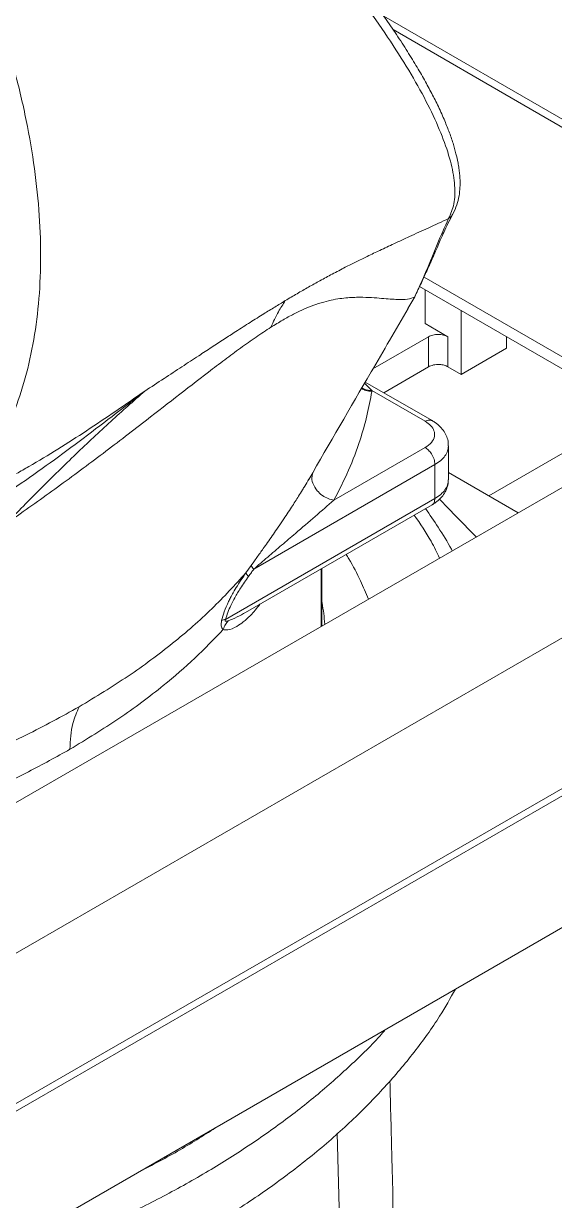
# Model space of a CAD drawing. Header units: millimetres. Extents: x 169 to 14583, y -399 to 10804.
# Drawn here: x 3674.4 to 3789.6, y 8486.7 to 8742 of the extents above; entities that cross this region are included whole.
import ezdxf

# ---------------------------------------------------------------- set-up
doc = ezdxf.new("R2010")
doc.units = ezdxf.units.MM
doc.header["$LTSCALE"] = 35

msp = doc.modelspace()

# ---------------------------------------------------------------- linework, layer by layer
at = {"color": 7, "linetype": 'Continuous', "lineweight": 18}
for p, q in [((4863.941, 9228.027), (2742.62, 8003.415)), ((4807.372, 9228.027), (2742.62, 8036.071)), ((4227.545, 8827.982), (3513.367, 8415.696)), ((3858.142, 8682.678), (3752.501, 8743.663)), ((3811.702, 8657.929), (3761.26, 8687.048)), ((3759.312, 8682.989), (3759.495, 8683.321)), ((3760.295, 8684.992), (3811.702, 8655.316)), ((3761.497, 8676.944), (3761.497, 8684.298)), ((3757.593, 8679.873), (3758.446, 8681.42)), ((3759.228, 8682.772), (3757.761, 8680.233)), ((3769.275, 8665.922), (3769.275, 8679.808)), ((3766.447, 8674.087), (3761.497, 8676.944)), ((3750.178, 8667.144), (3762.204, 8674.087)), ((3762.204, 8667.555), (3762.204, 8674.087)), ((3766.447, 8667.555), (3766.447, 8674.087)), ((3779.136, 8671.615), (3779.136, 8674.115)), ((3769.275, 8665.922), (3779.136, 8671.615)), ((3752.493, 8661.948), (3762.204, 8667.555)), ((3766.447, 8667.555), (3769.275, 8665.922)), ((3749.957, 8662.398), (3748.354, 8664.009)), ((3762.997, 8655.884), (3748.497, 8664.255)), ((3761.497, 8655.736), (3749.957, 8662.398)), ((3761.497, 8650.021), (3741.698, 8638.591)), ((3766.547, 8643.08), (3766.547, 8650.429)), ((3796.852, 8652.042), (3775.287, 8639.593)), ((3724.295, 8623.646), (3763.618, 8646.347)), ((3763.618, 8638.998), (3763.618, 8646.347)), ((3781.675, 8635.905), (3766.547, 8644.638)), ((3718.179, 8612.766), (3763.618, 8638.998)), ((3722.488, 8614.239), (3762.997, 8637.624)), ((3764.674, 8638.751), (3766.509, 8636.863)), ((3766.509, 8636.863), (3768.222, 8635.101)), ((3768.222, 8635.101), (3772.558, 8630.641)), ((3723.737, 8624.445), (3722.619, 8622.879)), ((3724.289, 8625.219), (3723.737, 8624.445)), ((3738.918, 8623.724), (3738.918, 8611.222)), ((3739.063, 8611.305), (3739.063, 8623.807)), ((3739.072, 8611.31), (3739.072, 8612.864)), ((3845, 8605.51), (3538.823, 8428.758)), ((3845, 8576.931), (3538.823, 8400.179))]:
    msp.add_line(p, q, dxfattribs=at)
at = {"color": 7, "linetype": 'Continuous', "lineweight": 18, "flags": 128}
for points in [[(3855.542, 8682.421), (3784.266, 8723.568), (3754.539, 8740.729)], [(3742.43, 8501.24), (3742.893, 8482.42), (3743.844, 8443.497)]]:
    msp.add_lwpolyline(points, dxfattribs=at)
at = {"color": 7, "linetype": 'Continuous', "lineweight": 18}
for points, knots in [([(3767.508, 8700.714), (3767.824, 8701.364), (3768.418, 8702.586), (3768.879, 8704.563), (3769.075, 8706.387), (3769.082, 8708.005), (3768.987, 8709.39), (3768.836, 8710.63), (3768.595, 8712.066), (3768.193, 8713.871), (3767.549, 8716.132), (3766.688, 8718.616), (3765.57, 8721.392), (3764.26, 8724.26), (3762.76, 8727.231), (3761.131, 8730.218), (3759.254, 8733.428), (3757.095, 8736.895), (3754.677, 8740.561), (3751.382, 8745.306), (3747.03, 8751.197), (3741.402, 8758.315), (3735.298, 8765.592), (3730.064, 8771.516), (3726, 8775.965), (3723.268, 8778.901), (3720.48, 8781.846), (3717.465, 8784.978), (3713.997, 8788.514), (3709.846, 8792.66), (3704.927, 8797.458), (3699.188, 8802.903), (3692.997, 8808.625), (3688.616, 8812.505), (3686.511, 8814.369)], [0, 0, 0, 0, 0.03346245, 0.06297218, 0.08853282, 0.110155, 0.12785224, 0.14260197, 0.15838094, 0.18245703, 0.20928509, 0.23868818, 0.26699276, 0.29991466, 0.32865679, 0.35728667, 0.38767731, 0.4197859, 0.45240191, 0.48497453, 0.54186114, 0.59821186, 0.65377865, 0.7083337, 0.72976468, 0.7509683, 0.77194467, 0.79309172, 0.81784503, 0.84699653, 0.88054595, 0.918493, 0.96083733, 1, 1, 1, 1]), ([(3687.825, 8811.483), (3690.506, 8809.043), (3696.028, 8804.015), (3704.177, 8796.219), (3712.416, 8788.02), (3719.157, 8780.991), (3724.478, 8775.234), (3728.462, 8770.806), (3732.372, 8766.335), (3736.19, 8761.831), (3739.898, 8757.311), (3743.476, 8752.786), (3746.904, 8748.273), (3750.944, 8742.712), (3755.294, 8736.289), (3759.563, 8729.27), (3763.002, 8722.764), (3765.579, 8716.82), (3767.275, 8711.48), (3768.037, 8706.81), (3767.927, 8702.787), (3767.03, 8700.751), (3766.582, 8699.734)], [0, 0, 0, 0, 0.0508455, 0.1047533, 0.1617221, 0.221751, 0.2529201, 0.2848545, 0.3175544, 0.3510199, 0.3852512, 0.4202486, 0.4560124, 0.4925431, 0.5561723, 0.6197397, 0.6832481, 0.7467004, 0.8100992, 0.8734473, 0.9367469, 1, 1, 1, 1]), ([(3656.021, 8635.292), (3657.271, 8636.279), (3660.316, 8638.684), (3664.47, 8643.517), (3668.53, 8649.595), (3671.895, 8656.48), (3674.565, 8664.076), (3676.511, 8672.331), (3677.719, 8681.176), (3678.179, 8690.54), (3677.887, 8700.346), (3676.845, 8710.516), (3675.063, 8720.967), (3672.553, 8731.614), (3669.338, 8742.37), (3665.442, 8753.15), (3660.897, 8763.863), (3655.744, 8774.429), (3650.005, 8784.742), (3644.415, 8793.802), (3640.556, 8799.207), (3638.962, 8801.439)], [0, 0, 0, 0, 0.0378536, 0.0922005, 0.1465474, 0.2008943, 0.2552412, 0.3095881, 0.3639351, 0.418282, 0.4726289, 0.5269758, 0.5813227, 0.6356696, 0.6900165, 0.7443634, 0.7987103, 0.8530572, 0.9074041, 0.9617511, 1, 1, 1, 1]), ([(3731.151, 8681.923), (3732.005, 8682.431), (3733.706, 8683.444), (3736.212, 8684.883), (3738.747, 8686.299), (3741.419, 8687.74), (3744.025, 8689.095), (3746.567, 8690.375), (3749.072, 8691.602), (3751.815, 8692.911), (3754.881, 8694.343), (3758.389, 8695.958), (3762.369, 8697.778), (3765.118, 8699.054), (3766.582, 8699.734)], [0, 0, 0, 0, 0.05948729, 0.11853119, 0.17959997, 0.24568816, 0.32073271, 0.38355422, 0.45138153, 0.52957997, 0.61971497, 0.72431267, 0.853165, 1, 1, 1, 1]), ([(3766.582, 8699.734), (3765.735, 8697.875), (3764.038, 8694.154), (3761.801, 8688.33), (3760.086, 8684.625), (3759.228, 8682.772)], [0, 0, 0, 0, 0.3329177, 0.6663523, 1, 1, 1, 1]), ([(3759.533, 8683.435), (3759.797, 8683.97), (3760.297, 8684.985), (3760.982, 8686.44), (3761.576, 8687.73), (3762.081, 8688.852), (3762.502, 8689.801), (3762.855, 8690.606), (3763.215, 8691.429), (3763.638, 8692.403), (3764.175, 8693.641), (3764.817, 8695.114), (3765.574, 8696.814), (3766.458, 8698.728), (3767.146, 8700.028), (3767.509, 8700.716)], [0, 0, 0, 0, 0.0942101, 0.17834209, 0.2523961, 0.31637321, 0.37027509, 0.41410378, 0.45275719, 0.50957121, 0.58016994, 0.66454139, 0.76266536, 0.87450648, 1, 1, 1, 1]), ([(3767.469, 8700.73), (3767.443, 8700.656), (3767.289, 8700.23), (3766.902, 8699.959), (3766.582, 8699.734)], [0, 0, 0, 0, 0.1727151, 1, 1, 1, 1]), ([(3700.674, 8662.294), (3702.064, 8663.204), (3704.763, 8664.972), (3708.656, 8667.532), (3712.103, 8669.797), (3715.145, 8671.791), (3717.828, 8673.54), (3720.616, 8675.345), (3723.496, 8677.189), (3726.313, 8678.963), (3728.853, 8680.536), (3730.391, 8681.464), (3731.151, 8681.923)], [0, 0, 0, 0, 0.1321959, 0.2566336, 0.3733669, 0.4648789, 0.5524177, 0.636033, 0.7399473, 0.8393912, 0.9205725, 1, 1, 1, 1]), ([(3728.025, 8676.145), (3728.889, 8676.682), (3730.619, 8677.755), (3733.006, 8679.051), (3735.193, 8680.097), (3737.397, 8680.987), (3739.55, 8681.674), (3741.613, 8682.151), (3744.08, 8682.535), (3746.699, 8682.68), (3749.335, 8682.618), (3752.344, 8682.407), (3755.288, 8682.142), (3757.855, 8682.109), (3758.77, 8682.551), (3759.228, 8682.772)], [0, 0, 0, 0, 0.0282868, 0.0565648, 0.0851011, 0.1140743, 0.1534742, 0.1937041, 0.2346093, 0.3178281, 0.4022353, 0.4872891, 0.6582088, 0.8293081, 1, 1, 1, 1]), ([(3728.025, 8676.145), (3728.547, 8677.298), (3729.479, 8679.357), (3730.64, 8681.138), (3731.151, 8681.923)], [0, 0, 0, 0, 0.5596232, 1, 1, 1, 1]), ([(3736.249, 8643.138), (3740.723, 8650.884), (3747.809, 8663.154), (3755.139, 8675.597), (3757.842, 8680.185)], [0, 0, 0, 0, 0.6312899, 1, 1, 1, 1]), ([(3670.532, 8633.492), (3673.865, 8635.835), (3680.521, 8640.515), (3690.363, 8647.818), (3699.29, 8654.639), (3707.311, 8660.872), (3713.273, 8665.502), (3717.984, 8669.085), (3721.434, 8671.638), (3724.811, 8674.047), (3726.96, 8675.45), (3728.025, 8676.145)], [0, 0, 0, 0, 0.1717828, 0.3430881, 0.5132704, 0.6394813, 0.7634932, 0.82429, 0.8840178, 0.9425564, 1, 1, 1, 1]), ([(3762.204, 8674.087), (3762.514, 8674.229), (3763.134, 8674.513), (3764.325, 8674.635), (3765.517, 8674.513), (3766.137, 8674.229), (3766.447, 8674.087)], [0, 0, 0, 0, 0.2500375, 0.4999794, 0.7497278, 1, 1, 1, 1]), ([(3762.204, 8667.555), (3762.555, 8667.711), (3763.258, 8668.024), (3764.523, 8668.099), (3765.639, 8667.936), (3766.177, 8667.682), (3766.447, 8667.555)], [0, 0, 0, 0, 0.279619, 0.5592379, 0.779619, 1, 1, 1, 1]), ([(3747.671, 8662.832), (3747.992, 8662.682), (3748.702, 8662.352), (3749.497, 8662.272), (3749.932, 8662.229)], [0, 0, 0, 0, 0.451997, 1, 1, 1, 1]), ([(3749.957, 8662.398), (3749.386, 8662.443), (3748.594, 8662.506), (3747.94, 8662.877), (3747.758, 8662.981)], [0, 0, 0, 0, 0.7211327, 1, 1, 1, 1]), ([(3657.438, 8631.465), (3662.322, 8634.605), (3672.129, 8640.91), (3686.502, 8651.317), (3695.935, 8658.623), (3700.674, 8662.294)], [0, 0, 0, 0, 0.3304468, 0.66359844, 1, 1, 1, 1]), ([(3700.674, 8662.294), (3698.207, 8660.127), (3693.191, 8655.72), (3685.669, 8648.603), (3678.068, 8641.181), (3673.053, 8636.064), (3670.532, 8633.492)], [0, 0, 0, 0, 0.2407265, 0.4895686, 0.7434526, 1, 1, 1, 1]), ([(3672.829, 8644.389), (3673.723, 8644.898), (3678.883, 8647.833), (3688.24, 8653.703), (3696.481, 8659.397), (3700.674, 8662.294)], [0, 0, 0, 0, 0.0934175, 0.538747, 1, 1, 1, 1]), ([(3741.698, 8638.591), (3742.805, 8640.757), (3745.018, 8645.086), (3747.299, 8651.234), (3748.957, 8656.95), (3749.607, 8660.47), (3749.932, 8662.229)], [0, 0, 0, 0, 0.2803816, 0.5604621, 0.7803255, 1, 1, 1, 1]), ([(3749.932, 8662.229), (3749.937, 8662.26), (3749.946, 8662.317), (3749.953, 8662.373), (3749.957, 8662.398)], [0, 0, 0, 0, 0.5601608, 1, 1, 1, 1]), ([(3762.997, 8655.884), (3762.778, 8655.963), (3762.34, 8656.122), (3761.778, 8655.864), (3761.497, 8655.736)], [0, 0, 0, 0, 0.499949, 1, 1, 1, 1]), ([(3761.497, 8655.736), (3761.937, 8655.432), (3762.817, 8654.824), (3763.5, 8653.684), (3763.621, 8652.426), (3763.025, 8651.11), (3762.006, 8650.384), (3761.497, 8650.021)], [0, 0, 0, 0, 0.1867533, 0.3735952, 0.5603225, 0.7801874, 1, 1, 1, 1]), ([(3766.507, 8650.408), (3766.514, 8650.655), (3766.532, 8651.331), (3766.215, 8652.402), (3765.628, 8653.551), (3764.779, 8654.578), (3763.876, 8655.346), (3763.231, 8655.741), (3762.997, 8655.884)], [0, 0, 0, 0, 0.1095205, 0.2993215, 0.4876314, 0.6809686, 0.8842541, 1, 1, 1, 1]), ([(3763.618, 8646.347), (3763.578, 8646.729), (3763.498, 8647.494), (3762.93, 8648.627), (3762.231, 8649.512), (3761.742, 8649.851), (3761.497, 8650.021)], [0, 0, 0, 0, 0.279619, 0.5592379, 0.779619, 1, 1, 1, 1]), ([(3763.618, 8646.347), (3764.055, 8646.629), (3764.929, 8647.194), (3765.838, 8648.207), (3766.434, 8649.29), (3766.508, 8650.041), (3766.545, 8650.413)], [0, 0, 0, 0, 0.2508468, 0.5016936, 0.7525404, 1, 1, 1, 1]), ([(3736.228, 8643.15), (3735.95, 8642.666), (3735.527, 8641.93), (3735.035, 8641.131), (3734.867, 8640.858)], [0, 0, 0, 0, 0.6575135, 1, 1, 1, 1]), ([(3737.081, 8644.301), (3737.028, 8644.157), (3736.803, 8643.545), (3737.062, 8642.234), (3737.891, 8640.751), (3739.126, 8639.632), (3740.401, 8638.911), (3741.281, 8638.694), (3741.698, 8638.591)], [0, 0, 0, 0, 0.0665235, 0.2825898, 0.510344, 0.6865933, 0.8514892, 1, 1, 1, 1]), ([(3762.997, 8637.624), (3763.26, 8637.786), (3763.943, 8638.208), (3764.874, 8639.024), (3765.713, 8640.085), (3766.263, 8641.244), (3766.542, 8642.256), (3766.515, 8642.864), (3766.507, 8643.059)], [0, 0, 0, 0, 0.131226, 0.3409104, 0.5394172, 0.7288437, 0.9132023, 1, 1, 1, 1]), ([(3734.867, 8640.858), (3734.592, 8640.404), (3733.858, 8639.195), (3732.432, 8636.965), (3730.842, 8634.562), (3729.415, 8632.471), (3728.315, 8630.886), (3727.33, 8629.485), (3726.217, 8627.917), (3725.219, 8626.523), (3724.517, 8625.538), (3724.289, 8625.219)], [0, 0, 0, 0, 0.0971882, 0.259372, 0.452367, 0.5708729, 0.6597119, 0.7506024, 0.8302431, 0.9449361, 1, 1, 1, 1]), ([(3741.698, 8638.591), (3740.365, 8637.442), (3737.682, 8635.131), (3733.843, 8631.836), (3730.38, 8628.88), (3727.382, 8626.335), (3725.314, 8624.533), (3724.295, 8623.646)], [0, 0, 0, 0, 0.2497605, 0.5024607, 0.6709126, 0.8379962, 1, 1, 1, 1]), ([(3763.618, 8638.998), (3763.582, 8638.705), (3763.509, 8638.12), (3763.226, 8637.669), (3762.997, 8637.624), (3762.997, 8637.624)], [0, 0, 0, 0, 0.4999486, 0.9998972, 1, 1, 1, 1]), ([(3759.121, 8635.386), (3760.423, 8633.504), (3762.539, 8630.448), (3764.037, 8627.274), (3764.612, 8626.054)], [0, 0, 0, 0, 0.6158499, 1, 1, 1, 1]), ([(3767.377, 8627.651), (3767.314, 8627.77), (3766.398, 8629.488), (3764.493, 8632.549), (3762.497, 8635.447), (3761.566, 8636.798)], [0, 0, 0, 0, 0.0383765, 0.5515961, 1, 1, 1, 1]), ([(3749.205, 8617.16), (3748.641, 8618.476), (3747.383, 8621.409), (3745.709, 8624.638), (3744.555, 8626.537), (3744.357, 8626.863)], [0, 0, 0, 0, 0.4025714, 0.8971993, 1, 1, 1, 1]), ([(3723.737, 8624.445), (3723.769, 8624.338), (3723.822, 8624.156), (3724.156, 8623.795), (3724.295, 8623.646)], [0, 0, 0, 0, 0.5851294, 1, 1, 1, 1]), ([(3686.413, 8593.79), (3690.033, 8595.979), (3697.254, 8600.347), (3706.812, 8607.498), (3715.431, 8614.972), (3720.227, 8620.248), (3722.619, 8622.879)], [0, 0, 0, 0, 0.25189365, 0.50251849, 0.75188372, 1, 1, 1, 1]), ([(3722.619, 8622.879), (3722.331, 8622.465), (3721.684, 8621.536), (3720.756, 8620.093), (3719.932, 8618.7), (3719.312, 8617.552), (3718.625, 8616.17), (3717.896, 8614.504), (3717.513, 8613.131), (3717.338, 8612.506)], [0, 0, 0, 0, 0.1270379, 0.2851426, 0.4316301, 0.535056, 0.6154015, 0.8249831, 1, 1, 1, 1]), ([(3723.16, 8622.06), (3722.575, 8621.227), (3721.529, 8619.738), (3720.261, 8617.624), (3719.059, 8615.372), (3718.521, 8613.779), (3718.179, 8612.766)], [0, 0, 0, 0, 0.2873443, 0.5136111, 0.6909962, 1, 1, 1, 1]), ([(3722.619, 8622.879), (3722.646, 8622.773), (3722.693, 8622.585), (3723.017, 8622.22), (3723.16, 8622.06)], [0, 0, 0, 0, 0.5599273, 1, 1, 1, 1]), ([(3723.16, 8622.06), (3723.372, 8622.355), (3723.752, 8622.883), (3724.129, 8623.413), (3724.295, 8623.646)], [0, 0, 0, 0, 0.5600122, 1, 1, 1, 1]), ([(3739.735, 8611.693), (3739.577, 8613.258), (3739.381, 8615.208), (3738.994, 8617.138), (3738.918, 8617.52)], [0, 0, 0, 0, 0.8023938, 1, 1, 1, 1]), ([(3717.667, 8610.556), (3717.989, 8610.498), (3718.908, 8610.334), (3720.438, 8611.091), (3721.83, 8612.037), (3722.755, 8612.812), (3723.259, 8613.277), (3723.519, 8613.529), (3723.594, 8613.603), (3724.31, 8614.31), (3724.969, 8615.184), (3725.621, 8616.048)], [0, 0, 0, 0, 0.1289149, 0.3680434, 0.5404451, 0.6371054, 0.7096506, 0.7293582, 0.7350733, 0.7380297, 1, 1, 1, 1]), ([(3718.726, 8612.43), (3719.391, 8612.689), (3720.655, 8613.183), (3721.933, 8613.926), (3722.54, 8614.279)], [0, 0, 0, 0, 0.52551879, 1, 1, 1, 1]), ([(3738.918, 8615.839), (3738.979, 8615.359), (3739.106, 8614.368), (3739.026, 8613.376), (3738.984, 8612.866)], [0, 0, 0, 0, 0.4849143, 1, 1, 1, 1]), ([(3717.338, 8612.506), (3717.295, 8612.295), (3717.209, 8611.875), (3717.224, 8611.337), (3717.359, 8610.853), (3717.555, 8610.664), (3717.667, 8610.556)], [0, 0, 0, 0, 0.2139677, 0.4246752, 0.6694069, 1, 1, 1, 1]), ([(3717.338, 8612.506), (3717.471, 8612.567), (3717.706, 8612.676), (3718.035, 8612.739), (3718.179, 8612.766)], [0, 0, 0, 0, 0.5621322, 1, 1, 1, 1]), ([(3717.667, 8610.556), (3717.815, 8610.936), (3718.079, 8611.615), (3718.528, 8612.181), (3718.726, 8612.43)], [0, 0, 0, 0, 0.56, 1, 1, 1, 1]), ([(3718.179, 8612.766), (3718.161, 8612.732), (3718.128, 8612.67), (3718.096, 8612.578), (3718.087, 8612.5), (3718.103, 8612.433), (3718.157, 8612.385), (3718.343, 8612.325), (3718.555, 8612.383), (3718.726, 8612.43)], [0, 0, 0, 0, 0.0713942, 0.1324921, 0.1889861, 0.2479184, 0.3344375, 0.4627227, 1, 1, 1, 1]), ([(3684.421, 8584.574), (3688.032, 8586.761), (3695.252, 8591.135), (3704.146, 8597.831), (3711.659, 8604.303), (3715.664, 8608.471), (3717.667, 8610.556)], [0, 0, 0, 0, 0.27997468, 0.55995572, 0.77997283, 1, 1, 1, 1]), ([(3635.866, 8572.806), (3640.451, 8574.2), (3649.64, 8576.994), (3662.636, 8581.996), (3675.051, 8587.53), (3682.62, 8591.7), (3686.413, 8593.79)], [0, 0, 0, 0, 0.2483185, 0.4977509, 0.748308, 1, 1, 1, 1]), ([(3684.421, 8584.574), (3684.453, 8585.552), (3684.517, 8587.512), (3685.077, 8590.714), (3685.907, 8592.624), (3686.414, 8593.79)], [0, 0, 0, 0, 0.2794052, 0.5604616, 1, 1, 1, 1]), ([(3639.565, 8565.46), (3644.122, 8566.93), (3653.234, 8569.872), (3665.107, 8574.743), (3675.541, 8579.636), (3681.461, 8582.928), (3684.421, 8584.574)], [0, 0, 0, 0, 0.28000046, 0.55998721, 0.77999475, 1, 1, 1, 1]), ([(3768.05, 8532.509), (3766.95, 8530.552), (3764.343, 8525.915), (3759.21, 8518.815), (3752.841, 8511.218), (3745.619, 8503.886), (3737.611, 8496.832), (3728.825, 8490.083), (3719.315, 8483.669), (3709.119, 8477.616), (3698.283, 8471.96), (3686.846, 8466.713), (3674.838, 8461.894), (3662.321, 8457.528), (3649.356, 8453.617), (3635.974, 8450.245), (3626.133, 8448.042), (3620.689, 8447.124), (3619.917, 8446.993)], [0, 0, 0, 0, 0.04910833, 0.11639273, 0.18348942, 0.25056727, 0.31764159, 0.3847395, 0.45202391, 0.5191206, 0.58619845, 0.65327276, 0.72037068, 0.78765508, 0.85475177, 0.92182963, 0.98890394, 1, 1, 1, 1]), ([(3656.296, 8467.995), (3656.44, 8468.035), (3660.668, 8469.226), (3668.639, 8471.951), (3680.128, 8476.186), (3691.113, 8480.856), (3701.609, 8485.882), (3711.566, 8491.264), (3720.952, 8496.976), (3729.728, 8503.003), (3737.886, 8509.315), (3745.308, 8515.916), (3750.29, 8520.737), (3752.574, 8523.412), (3752.849, 8523.734)], [0, 0, 0, 0, 0.0034693, 0.1017774, 0.2000854, 0.2983934, 0.3967015, 0.4950095, 0.5933176, 0.6916256, 0.7899337, 0.8882417, 0.9865497, 1, 1, 1, 1]), ([(3753.848, 8512.627), (3753.989, 8507.066), (3754.459, 8488.516), (3754.923, 8469.963), (3755.249, 8456.972)], [0, 0, 0, 0, 0.2997991, 1, 1, 1, 1]), ([(3716.464, 8502.729), (3713.801, 8501.013), (3708.378, 8497.517), (3702.326, 8494.384), (3699.245, 8492.789)], [0, 0, 0, 0, 0.4910017, 1, 1, 1, 1])]:
    msp.add_open_spline(points, degree=3, knots=knots, dxfattribs=at)
msp.add_open_spline([(3766.547, 8643.08), (3766.51, 8642.702), (3766.436, 8641.946), (3765.838, 8640.858), (3764.929, 8639.845), (3764.055, 8639.28), (3763.618, 8638.998)], degree=3, dxfattribs=at)

doc.saveas('drawing.dxf')
